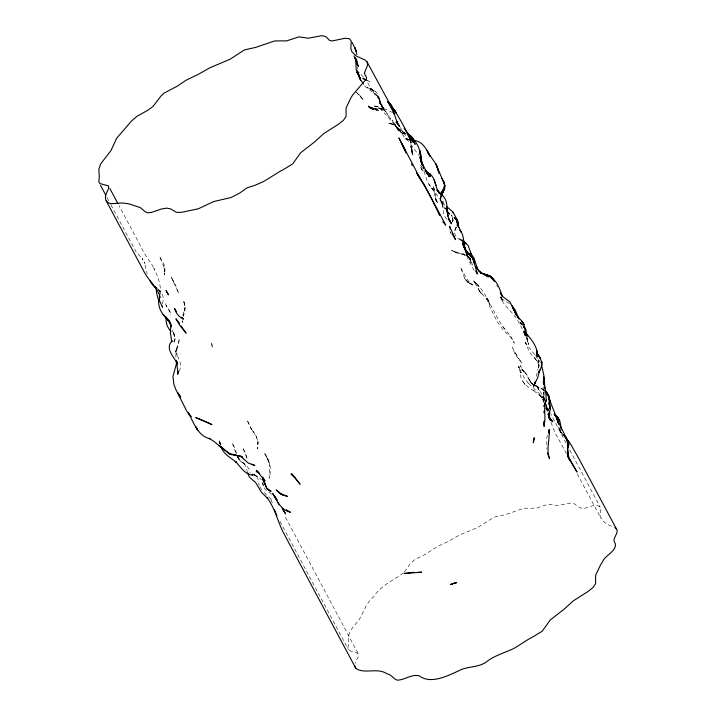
<?xml version="1.0" encoding="UTF-8"?>
<svg xmlns="http://www.w3.org/2000/svg" width="716" height="716" viewBox="0 0 716 716"><rect width="100%" height="100%" fill="white"/><g stroke="black" fill="none" stroke-linecap="round" stroke-linejoin="round"><path stroke-width="0.54" stroke-dasharray="3.58 2.69" d="M160.294 294.419C161.234 285.201 157.941 276.331 153.833 268.258L154.477 269.628C151.327 261.841 144.766 255.997 141.67 248.085L119.151 205.922M470.931 261.555L470.913 262.665L470.394 258.897L469.32 257.339L470.931 261.555L470.394 258.897L468.586 256.802L470.842 260.848L468.586 256.802M452.951 220.895L452.252 217.225L452.951 220.895L452.709 217.906L451.456 214.845L452.942 218.586L452.709 221.557L452.709 217.906L452.548 222.22M182.553 320.643L182.526 322.531L182.652 320.598M543.095 386.837L544.16 399.626M164.456 271.919L164.259 269.189L164.215 274.828L164.519 270.559L163.516 265.153L163.767 266.433L159.408 256.382C162.613 261.385 166.703 267.166 164.34 273.414M440.698 196.658L440.268 199.621L442.407 203.541L440.107 198.502L440.456 200.757L440.698 196.658L440.788 201.876L444.69 208.893M536.365 376.392L537.832 369.295M456.298 227.017C452.091 232.745 456.217 238.804 462.026 240.791M544.071 391.733L543.677 393.898L543.909 390.873L544.357 398.57L543.525 396.02L544.912 399.43L536.66 385.289L538.199 388.43L536.723 386.273M547.355 435.203L546.738 438.228L546.872 448.923M440.859 196.873L440.788 201.876L440.322 197.831L440.385 198.976L440.832 196.963M162.416 303.763C164.027 298.84 163.472 292.817 158.666 289.855M548.134 410.733L548.572 408.809M441.244 195.486L440.268 199.621L441.683 202.449L440.725 201.393L444.806 205.197M183.332 316.454L183.851 314.297L182.526 318.289M454.929 230.838L456.477 226.149M182.813 315.425L184.692 308.533L184.191 312.409L184.656 304.488L183.529 300.559L184.719 305.66L183.985 301.937L185.695 307.209L183.52 315.55M538.128 368.48L538.996 366.019L538.468 360.094L538.996 366.019L538.45 368.122L538.915 364.847L534.655 357.714L538.414 362.538L529.196 351.789L525.598 342.57L526.314 344.718L525.061 342.49L536.15 356.3M455.251 229.952L456.289 227.053M178.928 371.174C183.538 364.426 177.237 357.069 175.286 350.661L177.067 355.333L176.771 348.227L176.002 352.102L177.505 346.965L176.011 350.536L175.859 357.391M404.388 571.896L410.456 563.403L414.716 559.617L425.331 554.3L437.136 546.657L447.303 541.931L459.556 534.995L477.984 527.406L493.906 517.229L505.183 514.706L524.184 508.226L536.284 508.154L548.447 504.136L557.809 505.532L570.545 503.106A16.772 7.375 -28.1 0 1 573.758 503.375C577.964 506.355 581.84 510.633 587.729 507.152C591.765 505.863 601.18 503.017 600.867 510.177C597.618 518.724 605.897 524.846 613.227 526.645M403.457 572.881C393.406 580.631 380.867 585.258 373.824 596.58C365.894 602.899 363.603 612.654 358.501 620.79C352.603 627.153 346.016 634.609 348.844 643.926C343.42 656.581 365.93 647.264 355.897 660.716A29.481 12.969 -28.1 0 0 355.046 663.607M465.346 255.173L451.456 250.448L458.974 253.911L452.458 250.922L465.606 255.451M395.778 124.629L388.788 123.599L392.986 124.145L390.453 123.671L394.373 124.96L392.019 123.904L396.986 127.099L400.87 131.869L393.585 124.217C399.689 129.31 402.938 137.105 409.31 141.965M407.807 139.62L405.784 138.815L407.69 139.584M464.952 255.048L461.319 253.545L464.952 255.173M405.39 133.337L400.897 130.903L396.736 126.821L403.502 132.514L406.84 133.99M366.753 80.255L369.912 81.633L365.366 79.637M405.122 133.239L399.877 129.73L405.229 133.346M535.971 385.79L544.42 390.13M533.563 384.76L536.561 386.255M534.082 385.02L538.871 387.553L535.604 385.79M392.753 112.627L385.029 108.993L377.359 108.188L381.521 108.626L383.83 109.378L379.91 108.385L384.904 110.515L380.849 107.686L385.852 111.884L382.362 107.686L390.551 118.766L383.695 108.044L381.521 106.657L373.26 105.995L378.71 106.541L374.647 106.183L378.621 107.489L382.711 111.016L381.01 109.288L394.919 124.906L392.144 120.028L398.633 130.831L406.536 135.503M470.475 283.679L467.781 281.961L472.283 284.673C464.344 282.167 463.243 273.763 460.442 267.247L466.653 278.766L470.367 283.259L469.973 282.892L473.231 285.433L469.41 283.062M534.789 385.351L537.313 386.738M409.498 139.933L406.196 138.125L408.729 139.754M242.993 462.706L242.169 462.178L244.845 464.237L239.914 460.818L237.112 456.531M254.466 474.851L258.709 477.133L261.465 479.845M271.74 494.192L265.126 489.404L262.504 483.237L263.497 486.459L262.459 481.591M463.816 241.865L461.373 240.334L463.852 242.008M536.248 386.148L538.79 387.974L536.481 385.969M533.411 384.608C528.175 381.78 528.274 374.71 523.62 371.219C528.229 374.593 528.721 381.046 533.089 384.42L529.169 379.99L532.427 383.91M252.56 473.777L257.008 476.74L254.028 474.18M509.532 303.611L501.862 298.993L502.811 299.959L500.019 296.898C503.724 305.795 511.958 311.335 517.104 319.39M532.749 384.071L530.35 381.852L532.525 383.785M423.335 171.008L421.438 169.092L420.22 164.922M468.3 256.847L469.991 258.055L470.833 260.517L469.32 257.339M462.142 240.603L459.063 238.267L462.062 240.674M544.079 390.238L539.819 387.607L545.52 391.088L542.746 389.227L544.25 390.605M461.032 239.779L463.279 241.587M356.523 92.355L363.773 100.338L356.487 92.471M468.452 256.802L469.991 258.055L471.379 262.593L473.741 266.352M158.415 289.658L159.999 290.973M468.291 256.99L469.857 258.413L470.842 260.848M423.451 168.681L421.133 166.443L423.326 168.645M522.904 325.44L519.127 321.788L522.984 325.664M253.992 474.234L257.545 477.688L256.901 476.65L257.939 478.682L259.165 485.358M467.682 256.176L470.645 259.863L467.28 255.424M364.596 85.75C368.838 90.825 376.321 92.319 378.764 98.978L377.377 94.763L379.883 103.373L383.114 108.107L379.373 101.976L383.499 109.539L378.889 97.671L370.682 87.88L372.293 90.046L367.031 81.794M157.368 288.637L159.793 291.86L159.14 290.499M363.486 77.095L358.591 71.77M361.115 96.839L358.018 93.563M264.141 492.554L271.283 499.24L270.254 498.39L272.357 503.026M547.472 410.644L545.673 407.914L548.393 410.912M400.342 127.529L407.279 137.732M447.16 219.248C441.853 214.898 443.544 207.533 442.327 201.59L443.132 207.461L441.351 200.847L428.982 184.576L426.593 179.322L423.102 168.018M521.848 324.044L520.505 322.451L521.776 324.178M474.198 270.451L468.461 260.23L466.751 254.636M544.366 399.152L542.066 396.216L527.325 382.156L528.247 383.158L523.664 376.732L518.635 367.111L520.138 370.324L518.715 366.055L520.416 372.803L520.192 371.989C519.798 380.867 526.716 386.882 533.868 390.694L532.579 389.835L540.992 396.36L544.088 401.443L540.992 396.36L538.423 393.89L542.468 398.57L543.757 402.446M468.389 256.99L470.152 259.308L467.45 255.379M559.903 429.877L561.129 432.741L559.778 430.414L562.293 433.78M545.673 407.914L547.185 409.991M537.68 358.439L535.201 355.002L536.723 357.15M261.716 489.789L259.505 486.137M548.116 410.787L545.574 404.853M559.778 430.414L561.353 432.706M220.779 444.752L219.615 443.061L220.43 444.797M410.724 144.22L418.708 155.157M237.3 456.611L240.254 461.104L237.864 457.488M244.084 463.601L245.454 465.785L247.289 471.71M544.393 399.967L542.066 396.216L544.607 400.253M538.593 359.718L540.446 362.779M243.377 449.209L245.758 453.675L247.289 459.198L242.455 446.847M517.65 320.312L522.743 329.754M171.858 278.381L175.286 284.691L178.723 293.47L171.321 277.128L172.377 279.634M520.89 322.656L522.009 324.554L520.505 321.878M543.954 399.841L542.379 397.031L544.303 400.638M266.289 456.459L263.918 452.458C269.923 459.645 271.82 469.293 269.171 478.261L269.771 466.537L269.046 462.259L269.305 463.547L266.289 456.459L268.59 460.934L267.283 458.392M537.743 387.589L539.452 390.721M566.096 443.159L550.541 413.526M569.802 450.113L600.232 507.098M566.454 453.64L554.846 432.401L550.765 421.858M577.203 473.768L600.858 518.062M357.982 653.198L284.377 515.135M107.015 197.5L109.253 201.697M110.917 204.812L136.13 251.934L142.967 259.648L142.224 258.601L144.883 263.416L144.328 262.029L147.156 273.718M279.92 521.337L348.504 649.779M538.817 389.567L537.179 386.425L538.199 388.43M549.1 410.707L546.415 405.256M172.556 279.679L173.818 282.14L173.227 280.967M496.689 285.084L497.656 287M238.276 457.569C241.507 463.243 249.195 465.248 250.072 472.873M546.353 405.292L546.97 406.581M547.695 410.733L546.935 409.096L547.803 411.611M561.738 432.831L562.928 435.516M559.715 429.51L561.129 432.741M558.677 427.005L559.491 428.92M445.048 208.213L445.495 209.314L441.888 197.732M237.363 455.877L238.786 459.368L238.079 457.443M220.913 445.227L219.356 441.316L220.394 444.412M545.932 405.811L547.722 410.59M170.408 312.82L167.804 308.122L169.987 311.675L170.435 315.103M526.063 336.601L528.802 344.557L526.815 338.113L527.638 342.123L527.039 336.198M501.021 297.015L502.695 301.794L500.69 296.057M236.656 453.604L234.875 447.965L232.136 442.748L236.781 455.51M558.945 427.864L559.5 429.564M433.842 187.807L435.453 194.099L435.686 200.382L435.677 198.251L436.885 201.93L434.898 195.826L433.475 186.008L434.093 189.033M220.618 444.582L219.15 439.633L220.501 444.564M547.812 411.431L545.744 403.341L547.758 415.11M545.932 405.086L546.433 406.921L545.744 403.341M159.265 291.439L159.641 294.24M357.66 67.223L357.848 69.371M526.94 335.213L527.191 339.518L527.101 337.612M174.99 338.632L173.344 343.286C176.807 339.205 174.74 334.184 172.225 330.353L174.776 335.911L172.923 331.785L174.99 338.632M179.188 340.279L178.096 345.622L176.011 350.536L178.705 342.749L179.161 338.749L179.188 340.279M257.876 442.112L257.805 444.206C257.957 438.559 255.012 433.699 251.593 429.475C256.14 434.907 259.81 441.629 257.447 448.896L257.876 442.112M377.314 109.092L370.682 107.919L367.245 105.118L370.682 107.919L377.314 109.092M378.692 110.353L371.935 108.939L368.418 107.364L376.75 110.157L371.935 108.939L367.988 106.747L371.935 108.939L378.692 110.353M373.761 109.441L369.68 107.821L373.761 109.441M373.85 108.483L368.588 106.219L372.213 108.331L369.966 107.06L373.85 108.483M375.318 91.397L367.075 87.433L373.779 90.851L370.082 88.623L373.34 91.075L371.156 89.366L374.96 94.745L379.793 99.721L379.024 98.656L380.089 101.359L378.683 97.161L380.187 103.05L381.628 105.494L379.203 100.374L380.608 104.545L382.514 106.72L379.883 103.373L380.608 104.545L379.614 101.753L382.979 106.201L380.187 103.05L378.254 94.145L375.318 91.397M403.663 133.937L399.689 131.78L403.663 133.937M408.639 139.969L404.809 137.839L408.639 139.969M382.657 107.266L381.521 106.657L384.743 108.886L382.657 107.266M465.06 254.806L463.288 253.804L465.015 254.878M371.389 108.617L367.621 106.049L371.389 108.617M476.382 283.473L474.064 281.791L477.312 284.413L479.622 287.402L476.382 283.473L478.548 285.854L477.787 284.789C489.35 297.811 493.968 315.103 504.529 328.904L502.9 326.577L511.287 337.164L514.365 343.17L510.338 336.833L503.294 330.094L497.701 322.451L490.147 307.728L487.694 300.389L488.267 301.579L486.218 298.393L486.943 299.422L480.159 292.012L474.099 281.549L475.898 283.643L473.151 280.681L477.312 284.413L476.382 283.473M468.738 282.632L465.794 280.09L468.738 282.632M482.137 294.24L480.159 292.012L482.137 294.24M524.193 371.873L521.785 369.062L521.069 367.791L523.065 370.879L520.451 365.581L521.785 369.062L524.193 371.873M518.724 358.904L515.117 354.518L512.468 347.475L516.594 355.136L515.028 352.773L521.946 363.254L518.724 358.904M434.147 191.199L428.982 184.576L434.147 191.199M524.989 384.385L522.752 381.565L524.989 384.385M480.919 292.942L479.102 290.428L480.919 292.942M466.572 280.869L464.299 277.897L466.572 280.869M398.633 130.831L396.208 127.341L398.633 130.831M479.747 291.457L478.154 288.745L479.747 291.457M251.71 429.743L246.993 419.916L251.71 429.743M451.017 233.514L450.06 231.689L450.982 233.452M166.944 306.94L165.11 303.324L166.944 306.94M437.413 202.574L435.641 198.869L437.413 202.574M422.145 170.166L420.301 166.345L422.145 170.166M487.927 299.744L487.444 298.402L489.565 304.533L487.927 299.744M212.285 347.251L211.533 341.953L212.285 347.251"/><path stroke-width="1.07" d="M355.834 58.658L355.798 61.576L355.396 57.611M457.542 224.573L457.703 222.345L456.208 218.998L457.801 224.708L457.605 220.716L457.542 224.573L457.605 220.716L454.669 215.077L452.485 211.605L446.444 206.432M355.798 59.124L356.201 69.828L360.273 78.894L357.293 71.018M420.65 161.906C421.885 151.828 417.097 141.141 409.167 134.975L412.497 137.678L409.167 134.975M420.677 161.037L420.543 155.623L421.098 161.136M420.614 158.934L420.731 154.987L420.543 153.591L420.74 158.415L419.782 150.557L421.098 160.769L420.578 157.744L423.711 167.177L421.796 163.114L429.296 176.78L425.823 170.766L429.036 175.563L426.181 172.413L430.665 176.575L427.3 173.8M549.297 403.752L549.396 400.495L550.318 408.997L548.895 415.531L549.673 419.88L548.751 412.98L549.217 416.945L549.584 411.673L548.895 415.531L549.843 418.896L549.056 417.446L551.06 420.811L549.19 417.938M159.444 295.475L159.382 300.478L162.577 307.236L162.201 306.153M420.632 159.05L420.775 156.428L420.65 158.424M441.79 196.265L442.112 191.091L441.369 196.121M567.466 448.771L567.573 440.617L557.236 419.746L558.731 423.55L549.145 398.606L550.031 401.318L548.331 394.964L545.422 391.258L546.952 393.89M543.48 383.069L543.874 375.524L541.502 364.542M549.315 405.077L549.476 403.394M543.417 383.624L543.444 380.706L544.044 384.465L543.444 380.706M543.48 383.15L543.972 377.681L544.133 381.709L543.623 376.437L544.652 388.493L544.491 382.514M543.892 412.801L544.142 410.93M177.022 361.813L176.566 364.892L176.306 360.345M457.426 225.656L457.757 223.652L457.255 225.692M176.986 361.723L172.941 376.589L173.89 384.259L175.671 389.137L186.822 411.226L191.172 416.739L188.254 412.944C194.018 422.574 197.509 435.937 209.985 438.774L209.036 438.299L213.636 441.181L223.258 449.039L218.666 445.379M441.468 196.059L442.989 189.668L441.387 194.904M457.094 224.242L457.703 222.345L456.602 219.758L457.676 223.186L456.96 220.537L454.275 217.485L456.96 220.537L457.801 224.708M443.643 191.226L441.244 195.486L444.69 187.986L444.6 184.746L435.937 163.964L427.622 152.159L430.218 156.455C426.629 149.581 422.395 140.506 413.356 140.578M534.763 383.337L535.461 381.413L533.474 386.703L537.779 377.538L539.703 369.939L538.826 372.257C543.614 365.715 541.699 358.036 536.4 352.514M443.016 192.344L444.69 187.986L441.629 194.931M441.387 195.262L442.748 191.539L441.333 194.761M548.859 431.676L549.593 429.985L548.796 433.073L549.127 429.609C550.076 439.266 545.878 449.415 549.584 458.607L547.409 452.986M178.374 372.266L177.666 374.307L178.06 371.416L177.989 372.329L176.476 362.072L177.461 364.319C174.453 356.89 164.286 348.728 172.189 340.807L171.733 341.729L170.417 332.922L170.793 325.529L170.9 327.105L169.943 322.164L170.569 323.721L163.176 314.369M456.307 582.681L456.71 582.466L450.382 584.524L456.307 582.681L452.431 583.719M417.679 572.379L421.697 572.2L404.209 573.489L413.839 572.299M485.466 275.078C495.74 276.421 499.634 288.459 502.551 296.8M240.871 456.11L230.346 454.499L221.253 447.446C223.848 454.544 231.017 457.918 236.522 462.429L235.349 461.408C240.683 466.689 244.648 474.869 253.187 475.093L252.068 474.627M480.347 272.868L489.144 275.526L493.324 279.482L490.782 276.689L487.292 275.15L491.48 277.369L488.24 275.535L485.099 274.81L489.941 276.501L492.169 278.032L489.126 275.982L489.941 276.501L482.763 273.539L488.357 276.877C483.694 273.968 477.984 271.794 476.185 266.03L477.885 269.86L474.073 258.306L470.43 252.829L471.602 254.905L467.995 245.275L463.708 241.748L466.152 243.359M282.739 494.989L287.411 496.331L280.099 493.53L276.215 489.941L282.211 494.747L280.574 493.61L283.482 495.078L280.099 493.53M199.809 419.066L195.745 417.607L211.99 424.588L200.623 419.343M480.284 272.894L482.119 273.575L478.324 270.863M262.826 477.098L265.018 481.071L256.48 470.331L259.362 473.41L256.122 471.235L258.306 472.497M257.268 471.987L258.691 472.694M366.189 80.031L362.833 78.339L364.059 78.993M407.744 134.599L411.449 136.72L407.673 134.366L410.152 135.843L413.248 138.994L407.574 134.08L409.301 135.413M251.638 464.21L254.896 465.498L248.389 463.1L240.415 456.217L234.221 455.179L236.611 455.358L228.091 453.058L229.469 453.872L226.202 451.053M426.781 173.218L430.218 175.42L427.497 173.576M408.845 136.568L414.287 141.759L408.245 135.807L412.121 139.539L415.244 144.292L410.366 137.588M241.704 456.369L242.84 457.13M614.793 527.468C621.864 531.612 610.444 538.414 615.205 543.292C617.299 551.177 604.966 554.981 602.371 562.069A135.673 59.688 -28.1 0 0 600.572 564.861L595.855 574.724A35.54 15.636 -28.1 0 0 595.551 577.347L595.631 583.594L593.081 587.442L588.158 591.407L573.265 600.885L564.074 609.244L550.255 619.975L542.191 631.226L532.65 637.034A33.992 14.955 -28.1 0 0 528.265 639.433C523.172 642.404 518.438 645.939 513.256 648.75C503.867 653.171 493.942 655.632 485.806 662.381C477.563 667.706 467.118 666.175 458.652 670.82C447.402 676.029 430.692 684.469 419.316 675.877C411.584 673.765 404.782 680.102 397.21 680.173C393.263 678.947 391.312 674.284 386.864 673.711C377.153 667.196 363.8 674.57 355.762 668.216A32.802 14.427 -28.1 0 1 355.038 666.104M156.446 288.271L152.875 285.29L150.002 280.976M555.007 415.459C560.306 418.225 560.771 424.499 561.102 429.788M286.364 509.738L290.499 512.262C280.69 510.078 277.217 500.878 272.572 493.351L276.85 499.714M156.768 288.342L155.05 287.044L156.473 288.118M411.029 136.738L408.818 134.993L412.148 137.848L405.847 131.1M409.731 137.615L412.121 139.539L410.035 137.588M555.177 415.701L558.48 418.421L554.265 414.036M294.195 476.65L291.707 473.929L295.126 477.957L291.036 474.01L294.195 476.65L300.102 484.293L295.663 478.7M225.388 450.364L220.51 446.238L224.26 449.836M447.688 212.213L449.523 213.968L447.223 211.533M545.01 391.294L547.266 393.37L548.984 397.407M424.991 170.166L430.244 174.436L427.622 172.502C435.74 176.297 434.854 186.366 438.998 193.087L437.968 190.948L441.933 195.549L437.002 190.053L441.933 195.549M181.47 317.251L183.386 319.139L182.249 318.038L183.207 318.727C178.74 317.054 175.903 312.955 174.588 308.533L176.467 311.773M387.821 101.484L391.75 105.896L396.172 113.146L392.699 108.376M410.34 135.745L413.4 138.806M440.25 193.678C448.341 198.52 446.659 208.222 447.76 216.089L446.874 208.105L448.073 216.447L449.773 221.101L448.968 219.015L451.581 223.786L449.236 220.662L451.053 222.837M447.428 211.748L448.663 213.055M511.833 305.392L515.26 310.144L519.073 319.103M167.41 319.175L169.701 321.69C163.418 315.971 157.753 308.954 158.791 299.986L158.871 301.302L156.92 294.518L155.846 287.197M387.714 101.439L391.75 105.896L387.956 101.645M566.114 438.353L570.258 443.535L578.43 457.793L616.342 528.793M168.654 320.535L166.425 318.065L167.535 319.336L166.291 316.911C165.486 323.122 167.168 326.773 170.918 331.669M524.577 332.385L527.728 335.929L524.389 331.982M396.082 122.257L399.653 126.499L396.852 121.523L397.246 122.696L393.191 111.016L388.206 100.929L366.825 61.495M442.765 221.772L444.01 223.195M545.422 391.258L547.266 393.37L548.635 396.575L545.52 391.088L548.125 395.241M392.717 108.465L394.704 110.774L393.979 109.745C400.387 119.286 405.73 129.757 410.939 139.987L407.001 132.711L412.998 142.144L409.838 138.081M444.913 224.189L445.808 225.227L424.257 184.674L418.046 175.098L420.856 179.814L398.884 137.928L405.041 150.172L402.526 145.151M523.656 326.174L525.839 329.727L527.003 335.706M554.238 414.358L557.442 418.233L558.65 421.214L556.225 415.88L557.925 420.945L555.16 414.788L557.442 418.233L558.39 424.221M548.528 416.623L552.779 421.805L549.074 417.347M387.965 102.12L393.728 112.421L393.406 111.105L393.952 113.96M168.323 320.213L171.473 325.225M169.119 321.207L170.354 322.746M565.533 437.995L568.916 442.237L563.608 434.666L567.573 440.617L568.943 444.985L566.222 438.317L567.573 440.617L567.994 448.01L567.931 443.222L565.649 436.76C569.739 443.302 566.419 450.874 568.45 457.873L567.448 451.975M462.822 240.639L464.684 245.678L463.744 241.041C461.543 251.397 472.569 253.741 474.216 262.163L473.285 259.335L477.384 273.977L476.167 271.731M453.076 235.654L455.573 239.69L449.532 226.158L450.355 229.344M523.673 326.756L524.935 328.483L523.772 326.782M363.46 84.175L359.387 77.758L358.081 73.032M545.52 391.088L547.507 393.97M523.799 331.257C530.968 338.203 537.412 346.15 537.85 356.631L536.696 353.668M179.618 323.399L175.939 318.745L179.322 324.697L186.106 333.209L181.085 326.004M549.047 416.9L550.658 419.299L548.93 416.748M416.452 172.914C425.295 186.384 432.983 200.784 439.526 215.453M283.393 510.445L285.621 513.873L282.229 508.405L284.341 511.895M452.485 211.605L453.058 212.518M493.825 280.439L492.08 277.853L489.144 275.526L492.08 277.853L490.021 276.063L494.416 281.415M463.512 241.748L464.407 243.207L463.512 241.256M277.969 502.766L279.195 504.816M404.191 128.343L405.301 130.178M463.637 242.724L464.72 244.532L462.912 240.612M536.49 352.657L538.172 355.548L537.358 354.151M568.88 458.607L577.024 472.023L569.229 458.267L567.403 451.894M568.835 458.446L570.178 460.827L568.28 457.211M411.423 163.875L412.327 165.521M549.056 417.446L550.103 419.352L548.832 416.855M352.2 42.477L355.7 49.816L356.81 54.434M109.924 188.63L117.863 203.496M100.455 185.211L105.762 195.155M106.299 200.999L143.379 270.451C148.06 280.225 157.251 286.776 160.286 297.516M355.816 668.305L283.151 532.221C277.557 520.845 274.926 508.262 267.22 497.888L267.721 498.524L261.465 492.259L255.585 482.495L249.463 477.232L247.593 472.694M502.05 296.155L500.269 292.817L502.614 296.487L509.935 301.866L515.967 314.369L516.522 315.371L513.05 307.978L515.967 314.369L518.429 317.904L517.677 317.063C522.957 320.974 526.206 326.836 524.542 333.647L524.372 332.26L525.347 335.688L523.835 332.018M441.942 178.454L444.144 182.643L444.779 185.811L444.332 189.096L444.6 184.746L443.562 190.286L444.779 185.811L443.58 181.56L444.144 182.643M276.859 515.592L274.38 509.622M465.123 250L467.19 255.165L464.729 247.825L465.955 251.137M197.688 430.388L195.942 426.897L197.043 429.108M462.84 244.604L465.445 250L462.858 243.449L464.818 249.186L462.948 241.104L464.765 249.123M451.993 233.837L452.449 234.785M458.911 227.634L457.47 224.582L461.301 232.342L459.967 230.06C464.765 235.877 463.001 243.816 465.66 250.412L464.442 247.092L466.572 251.719L464.952 248.738C466.814 253.715 473.231 255.701 473.92 261.277L472.605 257.608L468.255 253.527L472.13 256.856L473.527 259.156L471.638 256.131L473.706 260.257L474.09 263.023M356.174 60.377L355.109 58.148L356.407 61.012M221.656 447.402L222.47 449.138L221.691 447.187M401.327 142.788L405.999 152.973M475.791 270.881L476.543 272.545M353.964 55.893L358.358 66.382L355.548 58.408L357.069 64.234L356.801 60.019M263.882 481.725L262.817 479.228L266.585 487.882L269.825 490.925L268.258 489.851L271.113 491.292L266.987 488.724L263.085 478.888L264.974 484.311M421.25 162.21L422.315 165.145M458.562 226.891L457.354 222.076M420.426 158.621L419.871 156.956L422.53 165.262L420.704 159.453M463.064 239.475L464.066 242.572M434.182 179.904L435.972 185.48M357.365 71.135L360.622 80.246L358.492 74.419M543.695 382.255C545.449 388.054 546.245 394.14 546.147 400.199C543.023 408.12 546.218 416.631 544.142 424.722L544.536 421.151L544.124 426.476L543.883 421.473M441.521 195.728L441.235 192.595L441.45 195.468M105.44 197.177L105.521 198.797A32.802 14.427 -28.1 0 0 106.245 200.91L108.438 202.995L111.338 203.72L122.749 202.977L128.916 203.845L140.47 207.685L145.33 211.838L147.693 212.867L151.497 212.384L161.351 209.018L166.712 208.114L170.694 208.929L176.512 212.339L181.238 212.375L198.207 208.821L213.771 201.536L230.973 197.544L239.457 193.204L247.074 187.798L255.191 185.238L263.739 181.452L278.748 172.135A33.992 14.955 -28.1 0 1 283.133 169.737L292.674 163.919L300.747 152.678L314.557 141.947L323.757 133.588L338.641 124.11L343.564 120.145L346.114 116.296L346.034 110.049A35.54 15.636 -28.1 0 1 346.338 107.418L351.055 97.564A135.673 59.688 -28.1 0 1 352.854 94.763L366.449 78.841L366.431 77.301L364.328 73.256L367.487 65.496L367.38 62.373L365.285 60.162L356.282 56.018L352.057 51.991L350.813 48.536L351.252 41.134L349.48 38.709L345.067 38.279L331.866 41.009L329.19 40.141L326.55 37.196L324.241 36.077A16.772 7.375 -28.1 0 0 321.028 35.8L308.292 38.234L298.93 36.838L286.767 40.848L274.667 40.928L255.666 47.399L244.389 49.932L229.899 59.338L210.039 67.689L197.786 74.625L186.258 80.111L177.237 86.171L163.937 93.169L160.939 96.105L152.938 106.55L147.827 110.228L136.774 116.439L131.27 121.264L116.636 138.295L110.998 150.521L100.607 163.991L98.826 169.459L99.327 176.628L98.79 181.703L99.954 183.529L108.465 185.9L108.725 188.201L106.38 193.418A29.481 12.969 -28.1 0 0 105.44 197.177M541.77 362.726L541.708 365.285L541.708 361.32L541.77 362.726M533.563 441.163L533.286 442.739L534.252 437.736L533.563 441.163M546.147 400.199L544.008 406.276L546.147 400.199M394.865 110.935L392.717 109.02L395.769 111.893L394.865 110.935M467.476 253.106L465.543 250.43L467.476 253.106M558.462 418.663L556.493 416.578L559.796 420.802L558.462 418.663M537.967 355.029L536.776 353.552L540.517 358.618L537.967 355.029M180.665 397.013L177.514 392.538L180.665 397.013M523.486 323.525L521.964 321.251L524.112 324.616L523.486 323.525M275.821 498.229L274.541 496.206L277.011 500.296L275.821 498.229M359.19 76.066L356.98 72.432L359.19 76.066M167.437 292.871L166.005 290.553L168.457 294.858L167.437 292.871M427.586 151.497L426.879 150.172L429.054 154.701L427.586 151.497M437.055 166.515L435.937 163.964L439.096 173.272L437.055 166.515M548.895 396.306L548.331 394.964L549.512 400.217L548.895 396.306M549.441 404.289L548.886 402.884L550.318 408.997L549.441 404.289M356.174 51.212L354.769 47.489L356.174 51.212M466.76 253.357L466.456 252.408L467.36 256.238L466.76 253.357M409.516 137.445L408.773 134.787L410.948 143.039L409.516 137.445M568.244 456.369L567.457 448.968L568.244 456.369M412.112 151.756L411.02 145.975L412.604 154.352L412.112 151.756M536.857 352.12L536.624 350.455L537.286 356.282L536.857 352.12M549.36 399.072L549.226 397.675L549.548 403.054L549.36 399.072"/></g></svg>
